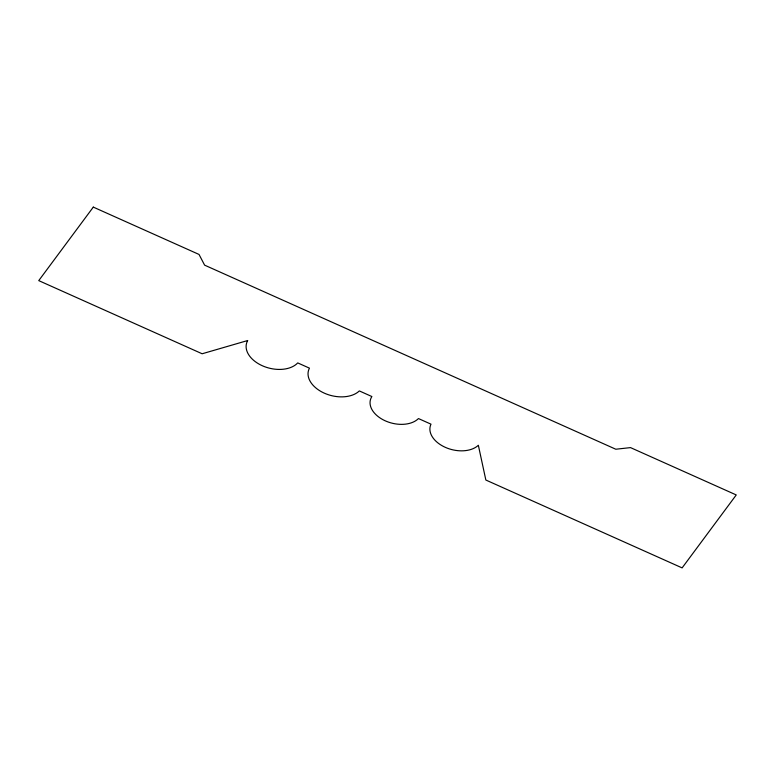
<?xml version="1.0" encoding="UTF-8"?>
<svg xmlns="http://www.w3.org/2000/svg" width="775" height="775" viewBox="0 0 775 775"><rect width="100%" height="100%" fill="white"/><g stroke="black" fill="none" stroke-linecap="round" stroke-linejoin="round"><path stroke-width="1.16" d="M93.3 207.109L38.75 280.618L202.139 353.768L247.729 340.516A28.007 18.154 14.4 0 0 262.318 365.742A28.007 18.154 14.4 0 0 297.726 362.903L309.457 368.154A28.171 18.261 14.4 0 0 324.057 393.041A28.171 18.261 14.4 0 0 359.338 390.92L371.874 396.538A26.466 17.157 14.4 0 0 384.632 420.544A26.466 17.157 14.4 0 0 418.461 418.558L430.997 424.167A26.631 17.253 14.4 0 0 445.363 447.369A26.631 17.253 14.4 0 0 478.349 445.257L485.847 480.025L682.116 567.891L736.25 494.944L630.521 447.611L615.796 449.229L204.61 265.147L199.03 254.442L93.3 207.109"/></g></svg>
